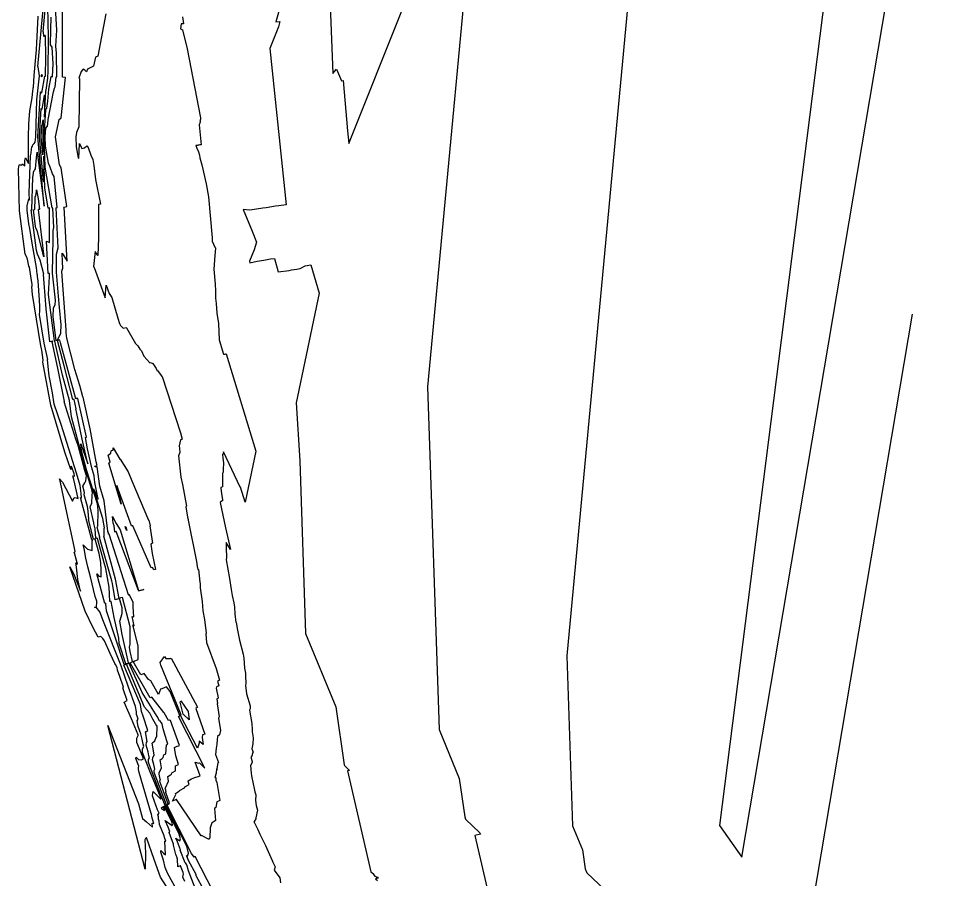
# Model space of a CAD drawing. Header units: inches. Extents: x 794868 to 796248, y 2479457 to 2483318.
# Drawn here: x 794868 to 796239, y 2480777 to 2482046 of the extents above; entities that cross this region are included whole.
import ezdxf

# ---------------------------------------------------------------- set-up
doc = ezdxf.new("R2010")
doc.units = ezdxf.units.IN
doc.header["$MEASUREMENT"] = 0

msp = doc.modelspace()

# ---------------------------------------------------------------- linework, layer by layer
for points in [[(796183.8, 2482926.3), (795828.7, 2482674.6), (795828.1, 2482674.2), (795827.7, 2482673.3), (795826.8, 2482673), (795812.9, 2482659.7), (795822, 2482661.2), (795676.6, 2481106.1), (795685.1, 2480855.8), (795699.7, 2480820.3), (795703.7, 2480792.2), (795705.8, 2480786.1), (795741.3, 2480753)], [(796155.6, 2482857.1), (795901.8, 2480855.9), (795934.6, 2480809.1), (796239.2, 2482614.4)], [(795326.3, 2482091.2), (795331.2, 2481965.2), (795337, 2481971.4), (795344.2, 2481954.6), (795346.9, 2481954.9), (795352.9, 2481880.5), (795355, 2481861.8), (795436.2, 2482065)], [(795255, 2482067.5), (795247.6, 2482041.5), (795253.1, 2482042), (795251.5, 2482033.8), (795238.3, 2482002.3), (795262.8, 2481771.6), (795252, 2481770.2), (795247, 2481769.5), (795233.3, 2481767.3), (795228.3, 2481766.6), (795219, 2481765.1), (795208.9, 2481763.7), (795199.3, 2481764.5), (795212.6, 2481732.5), (795218.7, 2481716.6), (795218.9, 2481716.3), (795215.6, 2481705.3), (795208.5, 2481688.2), (795208.9, 2481685.8), (795219.8, 2481688.6), (795229.5, 2481689.9), (795239.3, 2481691.8), (795245.2, 2481692.5), (795250.8, 2481672.6), (795267.1, 2481674.7), (795270.7, 2481675.4), (795278.5, 2481676.8), (795283.5, 2481677.5), (795290.8, 2481681.6), (795298.8, 2481683.1), (795311.5, 2481641.2), (795277.4, 2481479.4), (795282.7, 2481393.8), (795291.3, 2481139.1), (795335.8, 2481031), (795348, 2480945.6), (795348.5, 2480944.4), (795355.6, 2480937.8), (795355.8, 2480937.1), (795352.9, 2480936.5), (795387.5, 2480787.8), (795391.2, 2480784.7), (795391.6, 2480784.2), (795391.4, 2480783.8), (795393.3, 2480781.2), (795398.2, 2480779.3), (795395.1, 2480779.7), (795398.3, 2480778.3), (795394.3, 2480777.2), (795397.1, 2480774.9)], [(795525, 2482079.6), (795471.1, 2481503.1), (795488.2, 2480997.4), (795517.7, 2480925.6), (795525.9, 2480868.9), (795527.1, 2480865.3), (795548.4, 2480845.4), (795549.1, 2480843.4), (795540.6, 2480841.5), (795561.8, 2480750.4)], [(795100.8, 2480761.7), (795087.7, 2480785.9), (795084.4, 2480794.2), (795081.7, 2480804.8), (795077.6, 2480816.5), (795077.6, 2480819), (795081.7, 2480815.3), (795084.8, 2480812.6), (795083.7, 2480832.9), (795085, 2480832.7), (795083.2, 2480838.3), (795082.9, 2480841), (795075.9, 2480857.5), (795075.2, 2480862.3), (795074.3, 2480865.4), (795074.4, 2480868.7), (795073.3, 2480871.7), (795075.1, 2480874.1), (795074.8, 2480875.1), (795072.9, 2480879), (795065.3, 2480899.6), (795066, 2480903.9), (795066.5, 2480906.3), (795077.1, 2480895.6), (795077.8, 2480895.5), (795078.2, 2480895.8), (795061.4, 2480936.4), (795051, 2480963.8), (795050.8, 2480969), (795052.8, 2480972.4), (795051.9, 2480976), (795050.4, 2480983.4), (795048.2, 2480991.3), (795044.6, 2481002.1), (795042.9, 2481010.4), (795044.5, 2481012.8), (795043, 2481017.2), (795042.1, 2481020), (795041.9, 2481023.9), (795040.2, 2481031.4), (795029.9, 2481060.2), (795024.3, 2481077.5), (795019.2, 2481091.4), (794993.4, 2481156.8), (794987.8, 2481171), (794982.4, 2481178.2), (794980.2, 2481177.5), (794982.9, 2481178.7), (794983.6, 2481185.6), (794983.5, 2481186.2), (794983.4, 2481186.9), (794981.2, 2481193.7), (794974.2, 2481222.6), (794970.1, 2481237.6), (794967, 2481250.2), (794964.9, 2481264.5), (794963.3, 2481270.2), (794969.8, 2481263.8), (794976.6, 2481261.5), (794976.6, 2481276.5), (794977.1, 2481276.8), (794977.3, 2481277), (794976.6, 2481277.3), (794975.9, 2481277.3), (794959.4, 2481339.8), (794961, 2481339.2), (794960.5, 2481345.7), (794958.6, 2481357.3), (794953.4, 2481375.9), (794931, 2481447.6), (794920.5, 2481477.5), (794918.2, 2481494), (794912.9, 2481519.3), (794912.3, 2481528), (794910.6, 2481543.2), (794911, 2481543.6), (794905.7, 2481567.5), (794898.8, 2481609.8), (794899.3, 2481614.7), (794899.5, 2481621.5), (794899, 2481630.8), (794896.7, 2481659.5), (794896, 2481666), (794895.8, 2481667.8), (794895.5, 2481669.1), (794894.2, 2481679.2), (794888.7, 2481712.1), (794884.4, 2481736.6), (794883.2, 2481743.3), (794880.6, 2481763.6), (794880.9, 2481769.8), (794882.9, 2481780.3), (794883.9, 2481778.6), (794883.8, 2481789.1), (794885.6, 2481843.6), (794886.7, 2481847.9), (794887, 2481853.5), (794887.7, 2481856.4), (794888.4, 2481857.9), (794889.2, 2481860.1), (794890.9, 2481861.8), (794892.7, 2481864.1), (794893.3, 2481871.6), (794895, 2481926.3), (794898.7, 2481961.8), (794897.1, 2481975.1), (794896.3, 2481975.7), (794904.9, 2482065)], [(795113, 2480773.5), (795110.4, 2480780), (795111, 2480784.6), (795110.5, 2480786.6), (795106.7, 2480796.7), (795106.1, 2480796.6), (795102.8, 2480794.9), (795102.2, 2480806.4), (795102.5, 2480806.3), (795102, 2480807.7), (795102, 2480808.3), (795100.3, 2480812.3), (795100.1, 2480813.4), (795096.3, 2480827.1), (795096.4, 2480828.6), (795089.9, 2480845.6), (795091, 2480847.1), (795088.6, 2480853.6), (795084.2, 2480863.2), (795094.6, 2480855.9), (795095.1, 2480857.5), (795094.2, 2480861.4), (795082.7, 2480883.9), (795083.8, 2480885.1), (795084.2, 2480885.6), (795076.7, 2480903.8), (795059.6, 2480949), (795059.4, 2480953.2), (795060.9, 2480955.8), (795060.3, 2480958.7), (795059, 2480964.6), (795056.4, 2480974.4), (795056.5, 2480978.3), (795057.4, 2480980), (795055, 2480994.2), (795055.8, 2480994.6), (795056.3, 2480994.8), (795058.7, 2480996), (795051.8, 2481017.2), (795049.2, 2481024.3), (795047.8, 2481034.5), (795023.2, 2481092.7), (795024.2, 2481093.2), (795026.2, 2481094), (795026.1, 2481094.1), (795023.7, 2481093.3), (794997.5, 2481172.9), (794996.6, 2481183.1), (794996.7, 2481183.2), (794996.4, 2481183.2), (794996.6, 2481183.9), (794995.4, 2481183.6), (794983.2, 2481227), (794986.3, 2481223.8), (794989.6, 2481222.7), (794989.7, 2481232.8), (794989.1, 2481244.2), (794986.8, 2481257.2), (794983.5, 2481269.6), (794981, 2481278.4), (794980.8, 2481278.4), (794980.3, 2481278.3), (794978.6, 2481278.2), (794970.9, 2481307.5), (794971.6, 2481307.3), (794970.8, 2481319.6), (794969.6, 2481326.6), (794964.8, 2481343.8), (794965.2, 2481347), (794962.9, 2481356.5), (794965.5, 2481361.6), (794967.4, 2481364.2), (794967.5, 2481368.2), (794968, 2481372.1), (794967.8, 2481373.3), (794965.8, 2481379.8), (794956, 2481416.3), (794952.4, 2481425.9), (794935.3, 2481481.1), (794935.9, 2481481.5), (794926.1, 2481530.7), (794917.6, 2481569.4), (794918.6, 2481570.1), (794918.5, 2481570.2), (794914.2, 2481569.4), (794908.6, 2481617.9), (794908, 2481624.6), (794905, 2481668.9), (794905.3, 2481669), (794905.4, 2481669.2), (794905, 2481669.3), (794905.1, 2481669.4), (794899.8, 2481689.9), (794895.7, 2481698.7), (794894.2, 2481704.3), (794886.5, 2481763.9), (794887.4, 2481764.2), (794888.9, 2481812.3), (794889.6, 2481814.9), (794889.8, 2481818.2), (794890.2, 2481820), (794890.7, 2481820.9), (794891.1, 2481822.2), (794892.2, 2481823.2), (794893.2, 2481824.7), (794894.4, 2481841), (794895.3, 2481849), (794896, 2481845.3), (794905.7, 2481769.3), (794896.6, 2481871.7), (794900.2, 2481938.1), (794902.4, 2481936.7), (794906.9, 2481961.1), (794907.2, 2481961.1), (794907.7, 2481961.2), (794908.1, 2481989.9), (794907.5, 2482020.2), (794906.8, 2482021.6), (794905.3, 2482019.9), (794904.6, 2482026.5), (794904.2, 2482026.8), (794907.8, 2482064.4)], [(795128.4, 2480763.4), (795118.7, 2480789.3), (795115.9, 2480797.9), (795115.9, 2480798.2), (795114.3, 2480801.2), (795113.6, 2480800.9), (795106.5, 2480819.5), (795106.9, 2480820.1), (795102.5, 2480832.1), (795100, 2480837.5), (795105.8, 2480833.4), (795106.7, 2480836.4), (795105, 2480843.5), (795084, 2480884.7), (795085.4, 2480886.1), (795085.8, 2480886.4), (795086.1, 2480886.7), (795068.1, 2480934.2), (795068, 2480937.3), (795069.1, 2480939.3), (795068.6, 2480941.4), (795067.7, 2480945.8), (795065.7, 2480953.1), (795065.8, 2480956), (795068, 2480960.5), (795065.1, 2480977.6), (795066.1, 2480978.3), (795069.1, 2480980.7), (795070.7, 2480986.2), (795071.7, 2480986.7), (795072.6, 2481002.4), (795073, 2481002.8), (795072, 2481002.7), (795065.8, 2481012.7), (795061.7, 2481021.9), (795053.8, 2481030.6), (795027.1, 2481093.9), (795027.6, 2481094.1), (795028.6, 2481094.5), (795027.3, 2481094.6), (795026.4, 2481094.3), (795016.5, 2481124.3), (795015.8, 2481132.4), (795008.9, 2481163), (795004.5, 2481186.4), (795002.8, 2481186.2), (795002.5, 2481186.2), (795001.4, 2481207.4), (794996.6, 2481235), (794994.4, 2481243.3), (794984.3, 2481279.6), (794983.4, 2481279.7), (794982, 2481279.3), (794982, 2481279.4), (794981.1, 2481293.6), (794980.7, 2481295.8), (794979.1, 2481301.4), (794979.2, 2481302.5), (794973.5, 2481326.2), (794975.1, 2481329.3), (794976.2, 2481330.8), (794976.5, 2481343.8), (794976.8, 2481346.5), (794976, 2481351.8), (794967, 2481380.3), (794945.9, 2481458.6), (794943.3, 2481482.9), (794932.6, 2481520.3), (794921.6, 2481570.4), (794921.9, 2481570.7), (794921.1, 2481571), (794921.1, 2481571), (794912.1, 2481639.4), (794913.6, 2481665.7), (794913.8, 2481666.1), (794913.8, 2481666.6), (794913.4, 2481670.1), (794913.4, 2481670.1), (794911.6, 2481670.3), (794909, 2481717.8), (794913.6, 2481716), (794913.7, 2481766), (794914.1, 2481766.4), (794911.8, 2481766.4), (794906.6, 2481796.4), (794905.3, 2481843.4), (794904.9, 2481805.3), (794899, 2481871.8), (794901.3, 2481913.4), (794902.6, 2481912.5), (794906.4, 2481933.3), (794906, 2481900.9), (794908, 2481940), (794908.7, 2481940.7), (794911, 2481958.1), (794911.3, 2481961), (794911.4, 2481966.5), (794912, 2482019), (794911.2, 2482063.8)], [(795163.8, 2480741.7), (795128.6, 2480810.1), (795127, 2480809.5), (795123.1, 2480814.9), (795086.7, 2480886.3), (795087.2, 2480886.7), (795089.4, 2480888.2), (795090.8, 2480889.6), (795085.2, 2480904.6), (795085.1, 2480905.6), (795085.5, 2480906.2), (795085.3, 2480906.9), (795085, 2480908.3), (795084.4, 2480910.5), (795084.5, 2480911.5), (795089.2, 2480921.4), (795088.1, 2480928.1), (795092.1, 2480930.8), (795093.3, 2480931.8), (795093.9, 2480933.9), (795099.2, 2480936.6), (795099.6, 2480944), (795103.9, 2480946.2), (795099.8, 2480958.9), (795098, 2480970.9), (795100.1, 2480972.2), (795102, 2480973), (795104.1, 2480973.6), (795105.5, 2480974), (795091.9, 2481011.1), (795091.3, 2481011.3), (795089.3, 2481010.7), (795082.9, 2481022.1), (795082.2, 2481022.5), (795064.5, 2481045.4), (795063.3, 2481044.9), (795062, 2481044.5), (795037, 2481087.9), (795034.8, 2481091.5), (795032.8, 2481095.9), (795032.6, 2481095.9), (795034.5, 2481096.8), (795036.3, 2481097.8), (795036, 2481097.9), (795032.7, 2481112.5), (795031.4, 2481119.3), (795032.6, 2481123.3), (795032.6, 2481149.1), (795021.1, 2481192.3), (795018.5, 2481191.7), (795016.2, 2481191.1), (795016.2, 2481191.1), (795011, 2481219.6), (794993.7, 2481282.9), (794993.3, 2481282.8), (794993.6, 2481282.9), (794994.2, 2481283.7), (794994.4, 2481294.8), (794994.5, 2481295.3), (794992.3, 2481308.8), (794978.5, 2481352.7), (794985.5, 2481337.2), (794980.7, 2481361.8), (794979.4, 2481372), (794976.1, 2481383.4), (794969.8, 2481411.4), (794966.6, 2481428.1), (794968.3, 2481428.6), (794955.3, 2481486), (794953, 2481485.7), (794952.6, 2481485.6), (794930, 2481567.9), (794928.9, 2481572), (794926, 2481572), (794925.9, 2481572), (794925.8, 2481572.8), (794925.8, 2481573.1), (794930.2, 2481582.2), (794931, 2481594.7), (794928.4, 2481620.3), (794927.1, 2481636.9), (794923.9, 2481672), (794923.9, 2481672), (794923.9, 2481672.7), (794924.1, 2481698.9), (794926.6, 2481708.2), (794923.3, 2481766.9), (794923.2, 2481767), (794924.7, 2481767.5), (794920.3, 2481813.4), (794918, 2481817.1), (794914.4, 2481827.1), (794912.1, 2481832.8), (794907.7, 2481857.9), (794907.3, 2481872), (794908, 2481884.6), (794910.5, 2481887.3), (794911, 2481891.1), (794911.6, 2481897.5), (794919.3, 2481938.1), (794921.1, 2481943.8), (794922, 2481945.6), (794923.4, 2481960), (794923.2, 2481960.3), (794924.6, 2481960.5), (794923.8, 2481995.2), (794923, 2482005.7), (794924.4, 2482029.3), (794922.3, 2482062.6)], [(794996.8, 2482053), (794984.7, 2481990.8), (794981.3, 2481989.2), (794978.4, 2481975.9), (794969.7, 2481971.8), (794968.3, 2481967.6), (794965.7, 2481969.9), (794963.3, 2481971.7), (794960.2, 2481968.1), (794956.7, 2481958.3), (794958, 2481958), (794956.8, 2481886.4), (794953.2, 2481878.3), (794952.4, 2481872), (794953.1, 2481857.1), (794956.1, 2481841), (794957, 2481839.8), (794958, 2481861.9), (794961.2, 2481854.7), (794965.3, 2481855.7), (794968.7, 2481858.7), (794970.4, 2481856.2), (794974.4, 2481844.9), (794977.3, 2481838.4), (794979.1, 2481829.5), (794981.3, 2481808.8), (794988.6, 2481772.7), (794988.8, 2481772.5), (794985.7, 2481772), (794986.1, 2481723), (794984.9, 2481696.7), (794980.8, 2481702.7), (794978.6, 2481680.5), (794979, 2481680), (794979, 2481680), (794979.1, 2481679.4), (794979.2, 2481679.2), (794979.3, 2481679.1), (794979.3, 2481679.1), (794995.9, 2481634.4), (794997.1, 2481653.1), (795001.7, 2481640.6), (795005.5, 2481634.7), (795014.4, 2481604.5), (795016.6, 2481596.6), (795018.2, 2481593.3), (795022.2, 2481589.5), (795026.9, 2481590.4), (795027.3, 2481589.9), (795040.4, 2481567.2), (795044.1, 2481563.6), (795046.6, 2481558.7), (795049.3, 2481556.3), (795052.6, 2481548.4), (795061.5, 2481538.6), (795062.7, 2481538.9), (795066.2, 2481537.3), (795070.9, 2481530), (795072.4, 2481526.7), (795072.8, 2481527.2), (795078.5, 2481519.9), (795079.5, 2481518.2), (795079.8, 2481518.2), (795106.8, 2481435.3), (795109.4, 2481426.1), (795109.3, 2481426.1), (795107.2, 2481425.1), (795106.9, 2481425), (795106.9, 2481425), (795105, 2481415.8), (795105.3, 2481412.3), (795106, 2481406), (795103.8, 2481401.5), (795107.3, 2481369.6), (795109.5, 2481359.2), (795115.4, 2481327.1), (795115.3, 2481326.7), (795114.9, 2481326.3), (795117.2, 2481310.9), (795118.3, 2481307.2), (795118.1, 2481306.3), (795130.3, 2481245.2), (795131.6, 2481238), (795132.5, 2481233.8), (795132.6, 2481233.8), (795133.2, 2481233.7), (795135.2, 2481214.9), (795135.8, 2481212.4), (795135.6, 2481206.6), (795138.6, 2481186.2), (795139.9, 2481172.7), (795142.2, 2481160), (795144.6, 2481139.5), (795144.4, 2481139), (795144.2, 2481138.7), (795145, 2481126.1), (795159.3, 2481087.7), (795164.5, 2481070.6), (795161.5, 2481069.1), (795163.2, 2481062.1), (795159.9, 2481060.4), (795159.3, 2481058.7), (795162.5, 2481044.4), (795162.2, 2481044.1), (795160.6, 2481043), (795161.3, 2481035.8), (795161.1, 2481035.3), (795163.7, 2481016.3), (795163, 2481014.2), (795166, 2480996.4), (795164.1, 2480989.9), (795161.6, 2480987.3), (795160.7, 2480982.5), (795160.3, 2480976.2), (795159.5, 2480969.9), (795158.6, 2480961), (795162.8, 2480948.9), (795162, 2480948.6), (795160.6, 2480940.3), (795160.8, 2480938.5), (795159.8, 2480939.4), (795159.6, 2480933.1), (795157.4, 2480926.7), (795158.3, 2480926.8), (795159, 2480927), (795158.7, 2480923.2), (795158.7, 2480922.9), (795160.3, 2480919.4), (795164.6, 2480893.1), (795162.7, 2480892), (795160.4, 2480890.8), (795158.8, 2480882.5), (795157, 2480881.1), (795158.6, 2480863.4), (795156.6, 2480862.1), (795154.9, 2480861), (795152.8, 2480860), (795150.4, 2480852.7), (795150.1, 2480837.6), (795149.8, 2480837.5), (795149, 2480837), (795149.3, 2480836), (795148.3, 2480836.1), (795137.7, 2480841.1), (795137.2, 2480840.9), (795101.1, 2480894.6), (795100.6, 2480894.4), (795095.2, 2480892.1), (795099.8, 2480901.8), (795099.6, 2480903.4), (795105.1, 2480907.1), (795105.4, 2480907.3), (795105.5, 2480907.8), (795112.9, 2480911.5), (795113, 2480913.2), (795119.5, 2480916.5), (795118.6, 2480919.4), (795118.2, 2480922), (795123.1, 2480925.1), (795127.7, 2480927), (795132.7, 2480928.5), (795135.9, 2480929.3), (795128.6, 2480949.4), (795133.8, 2480948.1), (795134.9, 2480948.7), (795142.9, 2480940.8), (795103.6, 2481016.8), (795106, 2481018.4), (795091.4, 2481053.8), (795086, 2481060.8), (795079.2, 2481057.7), (795077.3, 2481057.2), (795074.2, 2481049.3), (795062.9, 2481069.3), (795059.6, 2481071.4), (795053, 2481080), (795050.6, 2481079.3), (795048.3, 2481078.5), (795037.2, 2481097.8), (795038, 2481098.2), (795038.8, 2481098.6), (795039.4, 2481099), (795040.7, 2481099.4), (795044.6, 2481101.1), (795044.6, 2481121.2), (795036.4, 2481151.9), (795038.4, 2481150.6), (795035.7, 2481164.4), (795038.1, 2481164), (795036.9, 2481178.4), (795036.9, 2481185), (795031.7, 2481196.3), (795031.4, 2481196.2), (795029.8, 2481196.2), (795030.3, 2481196.4), (795023.3, 2481217.7), (795001.6, 2481285.8), (795000.6, 2481285.8), (795000.7, 2481285.9), (795000.5, 2481287.3), (794999.7, 2481289.9), (795000.1, 2481289), (794999.8, 2481290.4), (794994.1, 2481335), (794987.9, 2481356.7), (794984, 2481385.3), (794980.9, 2481385), (794980.7, 2481385.9), (794983.7, 2481386.9), (794982.4, 2481392.4), (794973.4, 2481441.2), (794963.1, 2481487.9), (794962.7, 2481488.2), (794962.7, 2481488.4), (794958.1, 2481505.2), (794951.2, 2481528.7), (794939, 2481574.8), (794938.4, 2481582.6), (794938, 2481587), (794931.6, 2481673), (794931.3, 2481673), (794931.9, 2481673.7), (794933.1, 2481678.2), (794932.6, 2481687.2), (794932.3, 2481700), (794939.9, 2481688.5), (794935.4, 2481767.7), (794934.5, 2481767.8), (794934.9, 2481768), (794937.4, 2481768.4), (794939.2, 2481768.8), (794930.6, 2481826.3), (794928.2, 2481830.3), (794922.7, 2481872), (794926.6, 2481889.9), (794927.9, 2481897.2), (794930.7, 2481900), (794937.2, 2481959.2), (794932.8, 2481960), (794933, 2482060.4)], [(795089.5, 2480760.6), (795077.4, 2480779.7), (795067.8, 2480805.7), (795056.5, 2480838.3), (795055.3, 2480836.9), (795054.1, 2480835.1), (795055.1, 2480815.4), (795054.6, 2480791.5), (794999.4, 2481003.7), (795045, 2480888.2), (795050.8, 2480866.6), (795056.8, 2480861.3), (795065.5, 2480853.4), (795065.2, 2480859.4), (795067.5, 2480859), (795064.3, 2480868.9), (795063.8, 2480873.6), (795063.7, 2480873.8), (795045.7, 2480934.1), (795044.9, 2480938.7), (795044.7, 2480941.6), (795045.2, 2480943.4), (795041, 2480954.8), (795041.2, 2480956.3), (795041.4, 2480957), (795044.9, 2480953.5), (795049.1, 2480953), (795052, 2480954.9), (795046.1, 2480969.1), (795042.5, 2480978.6), (795042.2, 2480984.9), (795044.6, 2480988.9), (795044.4, 2480989.6), (795034.3, 2481013.5), (795023.8, 2481038.2), (795027.9, 2481040.5), (795022.5, 2481056.3), (795021.9, 2481059.3), (795022.5, 2481060.2), (795017.2, 2481075.6), (795014.1, 2481085.2), (795014.1, 2481085.4), (795013.3, 2481089), (795010.8, 2481093.6), (795009.9, 2481095.2), (795003.1, 2481109.9), (794994.6, 2481128.6), (794992.2, 2481132), (794989.4, 2481134.9), (794985.4, 2481133.8), (794977.6, 2481148.6), (794966.3, 2481172.3), (794943.6, 2481237.7), (794949.7, 2481226.9), (794959.1, 2481201.8), (794955.6, 2481219.1), (794953.2, 2481237.3), (794953.1, 2481240.5), (794952.6, 2481243.6), (794954.9, 2481241.6), (794950.8, 2481256.3), (794950.2, 2481259), (794951.1, 2481259.2), (794951.3, 2481260.4), (794950.2, 2481267.4), (794934.8, 2481338.3), (794929.1, 2481364.4), (794928.4, 2481367.2), (794928.4, 2481367.4), (794928.5, 2481367.3), (794932.7, 2481362.2), (794947.6, 2481334.6), (794949.5, 2481339), (794951.6, 2481339.7), (794956.1, 2481338.5), (794949.5, 2481366.2), (794948, 2481372), (794950.3, 2481371.2), (794950.3, 2481371.8), (794949.8, 2481374.7), (794946.4, 2481384.7), (794945.6, 2481386.2), (794945.3, 2481380.9), (794936.4, 2481406.6), (794915.7, 2481476.2), (794904, 2481539.2), (794904.2, 2481542.3), (794902.3, 2481557.2), (794902, 2481559.2), (794900.5, 2481566.3), (794888.7, 2481639), (794887.4, 2481650.4), (794888, 2481651.8), (794888, 2481654.1), (794886, 2481666.3), (794884, 2481679.7), (794883.1, 2481680.8), (794881.2, 2481691.3), (794879.9, 2481695.5), (794877.5, 2481698.7), (794869.6, 2481762.7), (794868, 2481824.8), (794868.9, 2481830.6), (794872, 2481830.4), (794872.8, 2481830.2), (794873.8, 2481831.8), (794877, 2481829.1), (794877.4, 2481837.1), (794878.1, 2481840.6), (794882.6, 2481832.5), (794882.5, 2481871.5), (794883, 2481891.2), (794884.5, 2481909.9), (794888.2, 2481929.4), (794889.1, 2481939.6), (794889.5, 2481942.6), (794889.7, 2481943.8), (794889.9, 2481945.2), (794890.8, 2481962.3), (794894.6, 2482000.3), (794896.8, 2482049.6)], [(795141.1, 2480761.1), (795130.1, 2480782), (795130, 2480783.9), (795118.7, 2480804.2), (795116.3, 2480810.7), (795115.8, 2480811.8), (795117, 2480810.9), (795118.4, 2480815.4), (795115.9, 2480825.6), (795085.4, 2480885.5), (795086.3, 2480886.4), (795087.6, 2480887.3), (795088.5, 2480888.2), (795076.6, 2480919.4), (795076.5, 2480921.4), (795077.3, 2480922.7), (795077, 2480924.2), (795076.4, 2480927), (795075.1, 2480931.8), (795075.1, 2480933.7), (795078.6, 2480940.9), (795076.6, 2480952.9), (795079.1, 2480954.6), (795081.2, 2480956.2), (795082.3, 2480960.1), (795085.4, 2480961.7), (795086.2, 2480974.9), (795088.3, 2480975.9), (795081.1, 2480998.5), (795079.9, 2481005.8), (795079.8, 2481005.9), (795076.1, 2481010.7), (795075.9, 2481010.6), (795075.8, 2481010.6), (795072.2, 2481016.7), (795050.3, 2481052.1), (795031, 2481095), (795029.3, 2481095.3), (795029.8, 2481095.5), (795030.4, 2481095.8), (795030.3, 2481095.8), (795020.8, 2481137.7), (795017.1, 2481157.4), (795020.6, 2481168.7), (795020.6, 2481176.9), (795016.9, 2481190.7), (795016.1, 2481190.6), (795015.3, 2481190.3), (795010.6, 2481189), (795006.4, 2481212.8), (795005.3, 2481216.9), (794987.5, 2481280.8), (794987.3, 2481280.8), (794987.6, 2481281), (794987.6, 2481281.5), (794984.1, 2481295.9), (794984.6, 2481296.9), (794985, 2481297.4), (794985.4, 2481319.3), (794985.6, 2481320.9), (794984.2, 2481330.3), (794968.3, 2481380.8), (794960.8, 2481408.5), (794959.7, 2481418.9), (794970, 2481389.3), (794961.6, 2481426.1), (794956.6, 2481452), (794953.4, 2481466.2), (794952.6, 2481470.2), (794953, 2481470.4), (794949.8, 2481484.5), (794949.2, 2481484.4), (794948.8, 2481484.4), (794947.9, 2481484.3), (794935.2, 2481534), (794925.4, 2481571.3), (794924.5, 2481571.3), (794923.5, 2481571.5), (794919, 2481606.1), (794919.7, 2481619.4), (794922, 2481624.2), (794922.4, 2481630.7), (794918.2, 2481670.7), (794917.8, 2481671), (794917.8, 2481671.2), (794918.8, 2481721.2), (794918.9, 2481733.8), (794920, 2481738.3), (794918.4, 2481766.4), (794918, 2481766.8), (794918.1, 2481766.9), (794917.6, 2481766.9), (794907.2, 2481827.2), (794905.9, 2481872), (794908, 2481912.3), (794909.6, 2481914), (794911, 2481924.6), (794912.6, 2481942), (794916.1, 2481960.7), (794918.6, 2481960.7), (794917.9, 2481961), (794919, 2481979.5), (794917.4, 2482003.8), (794915.3, 2482007.3), (794915.8, 2482030.3), (794916, 2482048.1)], [(795109.7, 2482048.8), (795111, 2482038.6), (795109.7, 2482038.6), (795107.8, 2482038.5), (795106.9, 2482031), (795109.6, 2482029.6), (795116.7, 2482001.5), (795136.3, 2481900), (795136.4, 2481897.9), (795135.4, 2481894.5), (795136.1, 2481894.6), (795135.9, 2481893.6), (795134.3, 2481889.5), (795137.4, 2481860), (795136, 2481859.9), (795135.4, 2481859.8), (795133.6, 2481859.5), (795133, 2481859.4), (795131.8, 2481859.2), (795130.5, 2481859), (795129.3, 2481859.1), (795131, 2481855), (795133.1, 2481849.5), (795134.7, 2481844.9), (795135.4, 2481840.8), (795138.3, 2481830.6), (795144.8, 2481802.3), (795148.2, 2481783.1), (795153.5, 2481722.9), (795153.4, 2481717.8), (795157.6, 2481709.1), (795158.4, 2481707.9), (795158.2, 2481707.7), (795158.5, 2481707.4), (795157.4, 2481696.6), (795155.8, 2481676.6), (795158.1, 2481654.5), (795158.5, 2481644.7), (795158.3, 2481633.7), (795159.2, 2481625.8), (795160.3, 2481611.6), (795162.7, 2481596.4), (795163.9, 2481572.5), (795170, 2481551), (795171.4, 2481551.2), (795171.8, 2481551.2), (795172.5, 2481551.4), (795172.9, 2481551.4), (795173.6, 2481551.8), (795174.3, 2481551.9), (795218, 2481408.2), (795202.1, 2481332.9), (795195.2, 2481355.3), (795194.7, 2481355.2), (795170.1, 2481407.4), (795170.1, 2481403.9), (795168.9, 2481403.5), (795169.4, 2481397.7), (795170.2, 2481391), (795169.5, 2481381.3), (795169.5, 2481377.8), (795169.1, 2481376.2), (795168.5, 2481375), (795168.8, 2481356.9), (795168.8, 2481355.8), (795166.3, 2481354.4), (795166.2, 2481353.8), (795167.2, 2481345.4), (795168.9, 2481337.1), (795169, 2481335.8), (795165.2, 2481332.4), (795173.3, 2481295.1), (795180.3, 2481263), (795174, 2481273.4), (795174.3, 2481267.3), (795174.8, 2481249.8), (795174.2, 2481249.1), (795174.2, 2481249.1), (795174.3, 2481248.1), (795179, 2481220.3), (795181.7, 2481204.1), (795183.1, 2481195.2), (795185.3, 2481184.3), (795186.6, 2481178), (795187, 2481168.4), (795188.4, 2481155.6), (795189, 2481155.7), (795190.9, 2481144), (795193.7, 2481129.4), (795199.1, 2481108.7), (795200.3, 2481103), (795201.1, 2481088.2), (795202.6, 2481080.8), (795202.5, 2481076.7), (795202.9, 2481065.6), (795202.7, 2481062.5), (795204.2, 2481050.2), (795209.3, 2481032.6), (795209.3, 2481028.3), (795208.5, 2481026.1), (795212.1, 2481006.3), (795212.5, 2480997.5), (795212.4, 2480994.1), (795214.2, 2480985.4), (795213.3, 2480976.7), (795212.2, 2480969.3), (795214.1, 2480964.2), (795213.9, 2480964.1), (795213.5, 2480963.9), (795211.5, 2480957.4), (795210.5, 2480956.7), (795212.3, 2480950.6), (795212.3, 2480948.9), (795210.1, 2480944.4), (795211.1, 2480933.2), (795211.6, 2480929.3), (795213.9, 2480917.7), (795215.6, 2480910.8), (795216.6, 2480905.7), (795217.8, 2480901.1), (795217.3, 2480892.9), (795218.2, 2480885.6), (795220.2, 2480878.7), (795218.1, 2480867.6), (795218.4, 2480866.7), (795214.9, 2480861.2), (795214.9, 2480861.1), (795214.9, 2480861), (795214.9, 2480861), (795215, 2480861), (795215.6, 2480861), (795220, 2480851.9), (795220.8, 2480850.3), (795223.9, 2480843.2), (795232.1, 2480826.5), (795242.2, 2480804.6), (795243.1, 2480802), (795246.3, 2480795.3), (795245, 2480790.3), (795253.3, 2480779), (795254.2, 2480771.6)], [(794903.4, 2481961.5), (794902.4, 2481963.6), (794900.9, 2481961.7), (794902.2, 2481960.8), (794902.4, 2481961.6), (794903.4, 2481961.5)], [(794902.9, 2481888.4), (794904.4, 2481896.8), (794904, 2481872), (794903.8, 2481845), (794901.4, 2481871.9), (794902.3, 2481888.7), (794902.9, 2481888.4)], [(794891.8, 2481764.7), (794892.3, 2481781), (794892.5, 2481781.9), (794892.6, 2481783), (794892.7, 2481783.6), (794892.9, 2481783.9), (794893, 2481784.4), (794893.4, 2481784.7), (794893.7, 2481785.2), (794894.2, 2481790.7), (794894.4, 2481793.4), (794896.8, 2481780.5), (794898.8, 2481765.2), (794898.8, 2481765), (794898.4, 2481764.8), (794897, 2481764.5), (794905.3, 2481694.6), (794895.2, 2481733.7), (794893.5, 2481737.3), (794892.9, 2481739.6), (794889.8, 2481764), (794891.8, 2481764.7)], [(795966.6, 2480309.2), (796186.1, 2481610.2)], [(795063.5, 2481235.9), (795036.3, 2481297.9), (795036.4, 2481298.2), (795035.6, 2481298.2), (795034.6, 2481298), (795012.7, 2481357.4), (795019.4, 2481329.9), (795001.1, 2481390.7), (795001.3, 2481390.8), (795001.8, 2481391), (795003, 2481391.7), (795000.2, 2481402.3), (795004.1, 2481405.4), (795004.4, 2481408.5), (795004.9, 2481409.1), (795007.6, 2481409.4), (795007.4, 2481413), (795017.1, 2481396.5), (795017.4, 2481396.5), (795017.7, 2481396.4), (795029.4, 2481377.5), (795034.9, 2481364.2), (795059.4, 2481306.6), (795059.9, 2481306.4), (795060.1, 2481306.4), (795062.2, 2481298.2), (795061.8, 2481297.8), (795065.6, 2481272.4), (795063.2, 2481270.9), (795065, 2481257.2), (795070, 2481233.6), (795067.7, 2481232.9), (795065.7, 2481236.6), (795063.5, 2481235.9)], [(795011.7, 2481289.6), (795009.3, 2481288.7), (795010.1, 2481289.2), (795009.9, 2481289.2), (795008.8, 2481298), (795007.7, 2481301.9), (795006.4, 2481311.6), (795011.8, 2481301.7), (795017.9, 2481292), (795044.8, 2481202.5), (795011.7, 2481289.6)], [(795025.3, 2481297.3), (795026.6, 2481295.2), (795026.6, 2481295.1), (795027.5, 2481291.1), (795025.6, 2481294.8), (795025.7, 2481294.9), (795025.3, 2481297.3)], [(795045.1, 2481202), (795052.5, 2481204.3), (795051.7, 2481203.7), (795045.1, 2481202)], [(795131.7, 2480970.3), (795106.9, 2481018.4), (795108, 2481019.2), (795077.7, 2481092.6), (795076.7, 2481096.5), (795083.2, 2481105.5), (795085.2, 2481102.3), (795092.2, 2481102.6), (795092.9, 2481102.9), (795131.7, 2481030.4), (795129.5, 2481028.8), (795142.5, 2480990.9), (795139.4, 2480989.7), (795138.7, 2480985.8), (795140.2, 2480975.3), (795134.3, 2480980.6), (795134.3, 2480977.6), (795131.7, 2480970.3)], [(795117.9, 2481024), (795119.6, 2481012.1), (795110.6, 2481020.3), (795106.1, 2481037.8), (795107.5, 2481039.7), (795117.9, 2481024)], [(795078.5, 2480881.8), (795083.3, 2480878.3), (795083.4, 2480878.6), (795083.3, 2480879.3), (795081.3, 2480883.2), (795081.5, 2480883.4), (795082.1, 2480884.1), (795080.2, 2480882.7), (795079.6, 2480882.4), (795078.5, 2480881.8)]]:
    msp.add_lwpolyline(points)

doc.saveas('drawing.dxf')
